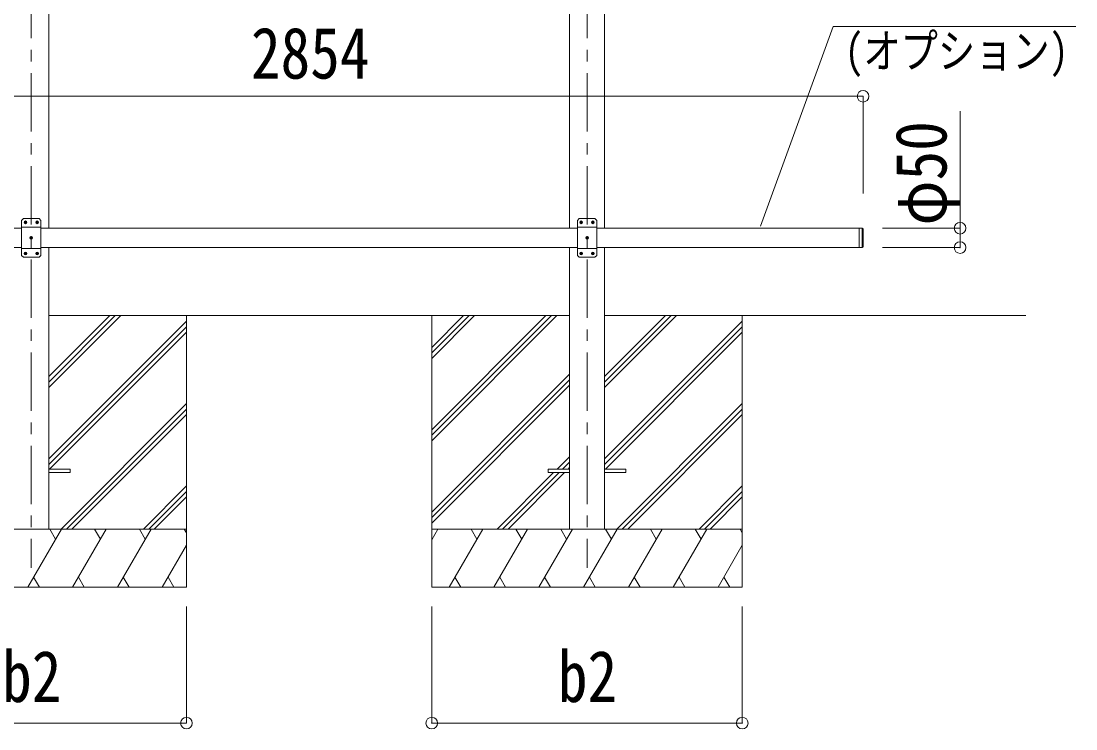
# Model space of a CAD drawing. Units: millimetres at full size, sheet at 1:30; details may follow other scales. Extents: x -8432 to 8432, y -5820 to 5820.
# Drawn here: x 3483 to 6201, y -3928 to -2104 of the extents above; entities that cross this region are included whole.
import ezdxf
from ezdxf.enums import TextEntityAlignment as Align

# ---------------------------------------------------------------- set-up
doc = ezdxf.new("R2010")
doc.units = ezdxf.units.MM
doc.header["$LTSCALE"] = 30
doc.header["$PDMODE"] = 32
doc.header["$PDSIZE"] = 30
doc.linetypes.add('CHAIN1', pattern=[8, 5, -1, 1, -1])
for name, color, linetype, lineweight in [('0-0_0', 7, 'Continuous', 9), ('0-1_本体', 5, 'CHAIN1', 9), ('0-3_ELV2', 4, 'Continuous', 9), ('0-6_OTH_LINE', 6, 'Continuous', 9), ('0-7_SHAPE', 7, 'Continuous', 9)]:
    doc.layers.add(name, color=color, linetype=linetype, lineweight=lineweight)
doc.styles.add('ＭＳ ゴシック', font='')
doc.styles.get('ＭＳ ゴシック').set_extended_font_data('MS Gothic')

msp = doc.modelspace()

# ---------------------------------------------------------------- linework, layer by layer
at = {"layer": '0-0_0'}
for p, q in [((3554.38, -2862.91), (4896.38, -2862.91)), ((3554.38, -3048.54), (3740.01, -2862.91)), ((3554.38, -3034.4), (3725.87, -2862.91)), ((3554.38, -3020.26), (3711.72, -2862.91)), ((3554.38, -3232.39), (3909.18, -2877.59)), ((3909.18, -2862.91), (3909.18, -3562.91)), ((4541.18, -2862.91), (4541.18, -3562.91)), ((4541.18, -3157.09), (4835.36, -2862.91)), ((4541.18, -3171.23), (4849.5, -2862.91)), ((4541.18, -3185.37), (4863.64, -2862.91)), ((4541.18, -2973.24), (4651.51, -2862.91)), ((4541.18, -2959.1), (4637.37, -2862.91)), ((4541.18, -2944.96), (4623.22, -2862.91)), ((4986.38, -2862.91), (6071.41, -2862.91)), ((4986.38, -3048.54), (5172.01, -2862.91)), ((4986.38, -3034.4), (5157.87, -2862.91)), ((4986.38, -3020.26), (5143.72, -2862.91)), ((4986.38, -3232.39), (5341.18, -2877.59)), ((5341.18, -2862.91), (5341.18, -3562.91)), ((3554.38, -3246.53), (3909.18, -2891.73)), ((3556.64, -3258.41), (3909.18, -2905.87)), ((4986.38, -3246.53), (5341.18, -2891.73)), ((4988.64, -3258.41), (5341.18, -2905.87)), ((4541.18, -3369.22), (4895.98, -3014.42)), ((4541.18, -3383.36), (4895.98, -3028.56)), ((4541.18, -3397.5), (4895.98, -3042.71)), ((3585.98, -3412.91), (3909.18, -3089.72)), ((5017.98, -3412.91), (5341.18, -3089.72)), ((3600.13, -3412.91), (3909.18, -3103.86)), ((3614.27, -3412.91), (3909.18, -3118.01)), ((5032.13, -3412.91), (5341.18, -3103.86)), ((5046.27, -3412.91), (5341.18, -3118.01)), ((4864.12, -3258.41), (4895.98, -3226.55)), ((4878.26, -3258.41), (4895.98, -3240.69)), ((4892.4, -3258.41), (4895.98, -3254.84)), ((4709.62, -3412.91), (4855.12, -3267.41)), ((4723.76, -3412.91), (4869.26, -3267.41)), ((4737.9, -3412.91), (4883.4, -3267.41)), ((3798.12, -3412.91), (3909.18, -3301.85)), ((5230.12, -3412.91), (5341.18, -3301.85)), ((3812.26, -3412.91), (3909.18, -3315.99)), ((3826.4, -3412.91), (3909.18, -3330.14)), ((5244.26, -3412.91), (5341.18, -3315.99)), ((5258.4, -3412.91), (5341.18, -3330.14)), ((3909.18, -3412.91), (3109.18, -3412.91)), ((3500.33, -3562.91), (3586.94, -3412.91)), ((3571.93, -3438.89), (3556.93, -3412.91)), ((3615.8, -3562.91), (3702.41, -3412.91)), ((3687.41, -3438.89), (3672.4, -3412.91)), ((3731.27, -3562.91), (3817.88, -3412.91)), ((3787.88, -3412.91), (3802.88, -3438.89)), ((3903.35, -3412.91), (3909.18, -3423.01)), ((5341.18, -3412.91), (4541.18, -3412.91)), ((4541.18, -3440.41), (4557.06, -3412.91)), ((4585.92, -3562.91), (4672.53, -3412.91)), ((4657.52, -3438.89), (4642.52, -3412.91)), ((4701.39, -3562.91), (4788, -3412.91)), ((4772.99, -3438.89), (4757.99, -3412.91)), ((4816.86, -3562.91), (4903.47, -3412.91)), ((4888.46, -3438.89), (4873.46, -3412.91)), ((4932.33, -3562.91), (5018.94, -3412.91)), ((5003.93, -3438.89), (4988.93, -3412.91)), ((5047.8, -3562.91), (5134.41, -3412.91)), ((5119.41, -3438.89), (5104.4, -3412.91)), ((5163.27, -3562.91), (5249.88, -3412.91)), ((5219.88, -3412.91), (5234.88, -3438.89)), ((5335.35, -3412.91), (5341.18, -3423.01)), ((3846.74, -3562.91), (3909.18, -3454.77)), ((5278.74, -3562.91), (5341.18, -3454.77)), ((3515.33, -3536.93), (3530.33, -3562.91)), ((3630.8, -3536.93), (3645.8, -3562.91)), ((3746.27, -3536.93), (3761.27, -3562.91)), ((3861.74, -3536.93), (3876.74, -3562.91)), ((4600.92, -3536.93), (4615.92, -3562.91)), ((4716.39, -3536.93), (4731.39, -3562.91)), ((4831.86, -3536.93), (4846.86, -3562.91)), ((4947.33, -3536.93), (4962.33, -3562.91)), ((5062.8, -3536.93), (5077.8, -3562.91)), ((5178.27, -3536.93), (5193.27, -3562.91)), ((5293.74, -3536.93), (5308.74, -3562.91)), ((3109.18, -3562.91), (3909.18, -3562.91)), ((4541.18, -3562.91), (5341.18, -3562.91))]:
    msp.add_line(p, q, dxfattribs=at)
at = {"layer": '0-1_本体'}
for p, q in [((3509.38, 161.49), (3509.38, -3512.91)), ((4941.38, 161.49), (4941.38, -3512.91))]:
    msp.add_line(p, q, dxfattribs=at)
at = {"layer": '0-3_ELV2'}
for p, q in [((3554.58, -233.91), (3554.58, -2637.91)), ((4896.18, -233.91), (4896.18, -2637.91)), ((4986.58, -233.91), (4986.58, -2637.91)), ((3489.38, -2612.91), (3484.38, -2617.91)), ((3484.38, -2617.91), (3484.38, -2707.91)), ((3534.38, -2635.61), (3484.38, -2635.61)), ((3529.38, -2612.91), (3489.38, -2612.91)), ((3493.12, -2622.49), (3492.28, -2622.49)), ((3495.64, -2623.33), (3496.48, -2623.33)), ((3523.12, -2622.49), (3522.28, -2622.49)), ((3525.64, -2623.33), (3526.48, -2623.33)), ((3529.38, -2612.91), (3534.38, -2617.91)), ((3534.38, -2707.91), (3534.38, -2617.91)), ((4921.38, -2612.91), (4916.38, -2617.91)), ((4916.38, -2617.91), (4916.38, -2707.91)), ((4966.38, -2635.61), (4916.38, -2635.61)), ((4961.38, -2612.91), (4921.38, -2612.91)), ((4925.12, -2622.49), (4924.28, -2622.49)), ((4927.64, -2623.33), (4928.48, -2623.33)), ((4955.12, -2622.49), (4954.28, -2622.49)), ((4957.64, -2623.33), (4958.48, -2623.33)), ((4961.38, -2612.91), (4966.38, -2617.91)), ((4966.38, -2707.91), (4966.38, -2617.91)), ((2808.38, -2637.91), (3484.38, -2637.91)), ((3508.12, -2662.49), (3507.28, -2662.49)), ((4916.38, -2637.91), (3534.38, -2637.91)), ((4940.12, -2662.49), (4939.28, -2662.49)), ((4966.38, -2637.91), (5642.38, -2637.91)), ((5642.38, -2637.91), (5642.38, -2687.91)), ((5650.38, -2637.91), (5642.38, -2637.91)), ((5650.38, -2637.91), (5650.38, -2687.91)), ((5652.38, -2639.91), (5650.38, -2637.91)), ((5652.38, -2639.91), (5652.38, -2685.91)), ((2808.38, -2687.91), (3484.38, -2687.91)), ((3534.38, -2690.21), (3484.38, -2690.21)), ((3510.64, -2663.33), (3511.48, -2663.33)), ((3534.38, -2687.91), (4916.38, -2687.91)), ((3554.38, -2687.91), (3554.38, -3412.91)), ((4896.38, -2687.91), (4896.38, -3412.91)), ((4966.38, -2690.21), (4916.38, -2690.21)), ((4942.64, -2663.33), (4943.48, -2663.33)), ((4966.38, -2687.91), (5642.38, -2687.91)), ((4986.38, -2687.91), (4986.38, -3412.91)), ((5650.38, -2687.91), (5642.38, -2687.91)), ((5652.38, -2685.91), (5650.38, -2687.91)), ((3489.38, -2712.91), (3484.38, -2707.91)), ((3489.38, -2712.91), (3529.38, -2712.91)), ((3493.12, -2702.49), (3492.28, -2702.49)), ((3495.64, -2703.33), (3496.48, -2703.33)), ((3523.12, -2702.49), (3522.28, -2702.49)), ((3525.64, -2703.33), (3526.48, -2703.33)), ((3529.38, -2712.91), (3534.38, -2707.91)), ((4921.38, -2712.91), (4916.38, -2707.91)), ((4921.38, -2712.91), (4961.38, -2712.91)), ((4925.12, -2702.49), (4924.28, -2702.49)), ((4927.64, -2703.33), (4928.48, -2703.33)), ((4955.12, -2702.49), (4954.28, -2702.49)), ((4957.64, -2703.33), (4958.48, -2703.33)), ((4961.38, -2712.91), (4966.38, -2707.91)), ((3554.38, -3258.41), (3609.18, -3258.41)), ((3609.18, -3258.41), (3609.18, -3267.41)), ((4841.18, -3258.41), (4841.18, -3267.41)), ((4841.18, -3258.41), (4895.98, -3258.41)), ((4986.38, -3258.41), (5041.18, -3258.41)), ((5041.18, -3258.41), (5041.18, -3267.41)), ((3554.38, -3267.41), (3609.18, -3267.41)), ((4841.18, -3267.41), (4895.98, -3267.41)), ((4986.38, -3267.41), (5041.18, -3267.41))]:
    msp.add_line(p, q, dxfattribs=at)
for points in [[(3492.28, -2622.49), (3492.28, -2623.33), (3493.12, -2623.33)], [(3494.8, -2621.65), (3494.8, -2620.81), (3493.96, -2620.81), (3493.96, -2621.65)], [(3493.96, -2624.17), (3493.96, -2625.01), (3494.8, -2625.01), (3494.8, -2624.17)], [(3496.48, -2623.33), (3496.48, -2622.49), (3495.64, -2622.49)], [(3522.28, -2622.49), (3522.28, -2623.33), (3523.12, -2623.33)], [(3524.8, -2621.65), (3524.8, -2620.81), (3523.96, -2620.81), (3523.96, -2621.65)], [(3523.96, -2624.17), (3523.96, -2625.01), (3524.8, -2625.01), (3524.8, -2624.17)], [(3526.48, -2623.33), (3526.48, -2622.49), (3525.64, -2622.49)], [(4924.28, -2622.49), (4924.28, -2623.33), (4925.12, -2623.33)], [(4926.8, -2621.65), (4926.8, -2620.81), (4925.96, -2620.81), (4925.96, -2621.65)], [(4925.96, -2624.17), (4925.96, -2625.01), (4926.8, -2625.01), (4926.8, -2624.17)], [(4928.48, -2623.33), (4928.48, -2622.49), (4927.64, -2622.49)], [(4954.28, -2622.49), (4954.28, -2623.33), (4955.12, -2623.33)], [(4956.8, -2621.65), (4956.8, -2620.81), (4955.96, -2620.81), (4955.96, -2621.65)], [(4955.96, -2624.17), (4955.96, -2625.01), (4956.8, -2625.01), (4956.8, -2624.17)], [(4958.48, -2623.33), (4958.48, -2622.49), (4957.64, -2622.49)], [(3507.28, -2662.49), (3507.28, -2663.33), (3508.12, -2663.33)], [(3509.8, -2661.65), (3509.8, -2660.81), (3508.96, -2660.81), (3508.96, -2661.65)], [(3511.48, -2663.33), (3511.48, -2662.49), (3510.64, -2662.49)], [(4939.28, -2662.49), (4939.28, -2663.33), (4940.12, -2663.33)], [(4941.8, -2661.65), (4941.8, -2660.81), (4940.96, -2660.81), (4940.96, -2661.65)], [(4943.48, -2663.33), (4943.48, -2662.49), (4942.64, -2662.49)], [(3508.96, -2664.17), (3508.96, -2665.01), (3509.8, -2665.01), (3509.8, -2664.17)], [(4940.96, -2664.17), (4940.96, -2665.01), (4941.8, -2665.01), (4941.8, -2664.17)], [(3492.28, -2702.49), (3492.28, -2703.33), (3493.12, -2703.33)], [(3494.8, -2701.65), (3494.8, -2700.81), (3493.96, -2700.81), (3493.96, -2701.65)], [(3493.96, -2704.17), (3493.96, -2705.01), (3494.8, -2705.01), (3494.8, -2704.17)], [(3496.48, -2703.33), (3496.48, -2702.49), (3495.64, -2702.49)], [(3522.28, -2702.49), (3522.28, -2703.33), (3523.12, -2703.33)], [(3524.8, -2701.65), (3524.8, -2700.81), (3523.96, -2700.81), (3523.96, -2701.65)], [(3523.96, -2704.17), (3523.96, -2705.01), (3524.8, -2705.01), (3524.8, -2704.17)], [(3526.48, -2703.33), (3526.48, -2702.49), (3525.64, -2702.49)], [(4924.28, -2702.49), (4924.28, -2703.33), (4925.12, -2703.33)], [(4926.8, -2701.65), (4926.8, -2700.81), (4925.96, -2700.81), (4925.96, -2701.65)], [(4925.96, -2704.17), (4925.96, -2705.01), (4926.8, -2705.01), (4926.8, -2704.17)], [(4928.48, -2703.33), (4928.48, -2702.49), (4927.64, -2702.49)], [(4954.28, -2702.49), (4954.28, -2703.33), (4955.12, -2703.33)], [(4956.8, -2701.65), (4956.8, -2700.81), (4955.96, -2700.81), (4955.96, -2701.65)], [(4955.96, -2704.17), (4955.96, -2705.01), (4956.8, -2705.01), (4956.8, -2704.17)], [(4958.48, -2703.33), (4958.48, -2702.49), (4957.64, -2702.49)]]:
    msp.add_lwpolyline(points, dxfattribs=at)
for centre in [(3494.38, -2622.91), (3524.38, -2622.91), (4926.38, -2622.91), (4956.38, -2622.91), (3509.38, -2662.91), (4941.38, -2662.91), (3494.38, -2702.91), (3524.38, -2702.91), (4926.38, -2702.91), (4956.38, -2702.91)]:
    msp.add_circle(centre, 3.5, dxfattribs=at)
for centre, start, end in [((3493.12, -2621.65), 270, 0), ((3493.12, -2624.17), 0, 90), ((3495.64, -2621.65), 180, 270), ((3495.64, -2624.17), 90, 180), ((3523.12, -2621.65), 270, 0), ((3523.12, -2624.17), 0, 90), ((3525.64, -2621.65), 180, 270), ((3525.64, -2624.17), 90, 180), ((4925.12, -2621.65), 270, 0), ((4925.12, -2624.17), 0, 90), ((4927.64, -2621.65), 180, 270), ((4927.64, -2624.17), 90, 180), ((4955.12, -2621.65), 270, 0), ((4955.12, -2624.17), 0, 90), ((4957.64, -2621.65), 180, 270), ((4957.64, -2624.17), 90, 180), ((3508.12, -2661.65), 270, 0), ((3510.64, -2661.65), 180, 270), ((4940.12, -2661.65), 270, 0), ((4942.64, -2661.65), 180, 270), ((3508.12, -2664.17), 0, 90), ((3510.64, -2664.17), 90, 180), ((4940.12, -2664.17), 0, 90), ((4942.64, -2664.17), 90, 180), ((3493.12, -2701.65), 270, 0), ((3493.12, -2704.17), 0, 90), ((3495.64, -2701.65), 180, 270), ((3495.64, -2704.17), 90, 180), ((3523.12, -2701.65), 270, 0), ((3523.12, -2704.17), 0, 90), ((3525.64, -2701.65), 180, 270), ((3525.64, -2704.17), 90, 180), ((4925.12, -2701.65), 270, 0), ((4925.12, -2704.17), 0, 90), ((4927.64, -2701.65), 180, 270), ((4927.64, -2704.17), 90, 180), ((4955.12, -2701.65), 270, 0), ((4955.12, -2704.17), 0, 90), ((4957.64, -2701.65), 180, 270), ((4957.64, -2704.17), 90, 180)]:
    msp.add_arc(centre, 0.84, start, end, dxfattribs=at)
at = {"layer": '0-6_OTH_LINE'}
for p, q in [((2798.38, -2298.16), (5652.38, -2298.16)), ((5652.38, -2298.16), (5652.38, -2548.16)), ((5902.38, -2637.91), (5902.38, -2336.32)), ((5902.38, -2637.91), (5702.38, -2637.91)), ((5902.38, -2687.91), (5902.38, -2637.91)), ((5902.38, -2687.91), (5702.38, -2687.91)), ((3909.18, -3912.85), (3909.18, -3612.91)), ((4541.18, -3912.85), (4541.18, -3612.91)), ((5341.18, -3912.85), (5341.18, -3612.91)), ((3109.18, -3912.85), (3909.18, -3912.85)), ((4541.18, -3912.85), (5341.18, -3912.85))]:
    msp.add_line(p, q, dxfattribs=at)
for p in [(5652.38, -2298.16), (5902.38, -2637.91), (5902.38, -2687.91), (3909.18, -3912.85), (4541.18, -3912.85), (5341.18, -3912.85)]:
    msp.add_point(p, dxfattribs=at)
at = {"layer": '0-7_SHAPE', "color": 6}
msp.add_lwpolyline([(5388.54, -2632.86), (5575.18, -2118.53), (6200.78, -2118.53)], dxfattribs=at)

# ---------------------------------------------------------------- texts
at = {"layer": '0-6_OTH_LINE', "color": 7, "style": 'ＭＳ ゴシック', "width": 0.85}
for s, p in [('2854', (4075.38, -2292.16)), ('b2', (3434.18, -3897.85)), ('b2', (4866.18, -3897.85))]:
    msp.add_text(s, height=132, dxfattribs=at).set_placement(p, align=Align.BOTTOM_LEFT)
msp.add_text('φ50', height=132, rotation=90, dxfattribs=at).set_placement((5907.04, -2630.98), align=Align.BOTTOM_LEFT)
at = {"layer": '0-7_SHAPE', "style": 'ＭＳ ゴシック', "width": 0.8}
msp.add_text('(オプション)', height=87.98, dxfattribs=at).set_placement((5605.34, -2251.45), align=Align.BOTTOM_LEFT)

doc.saveas('drawing.dxf')
